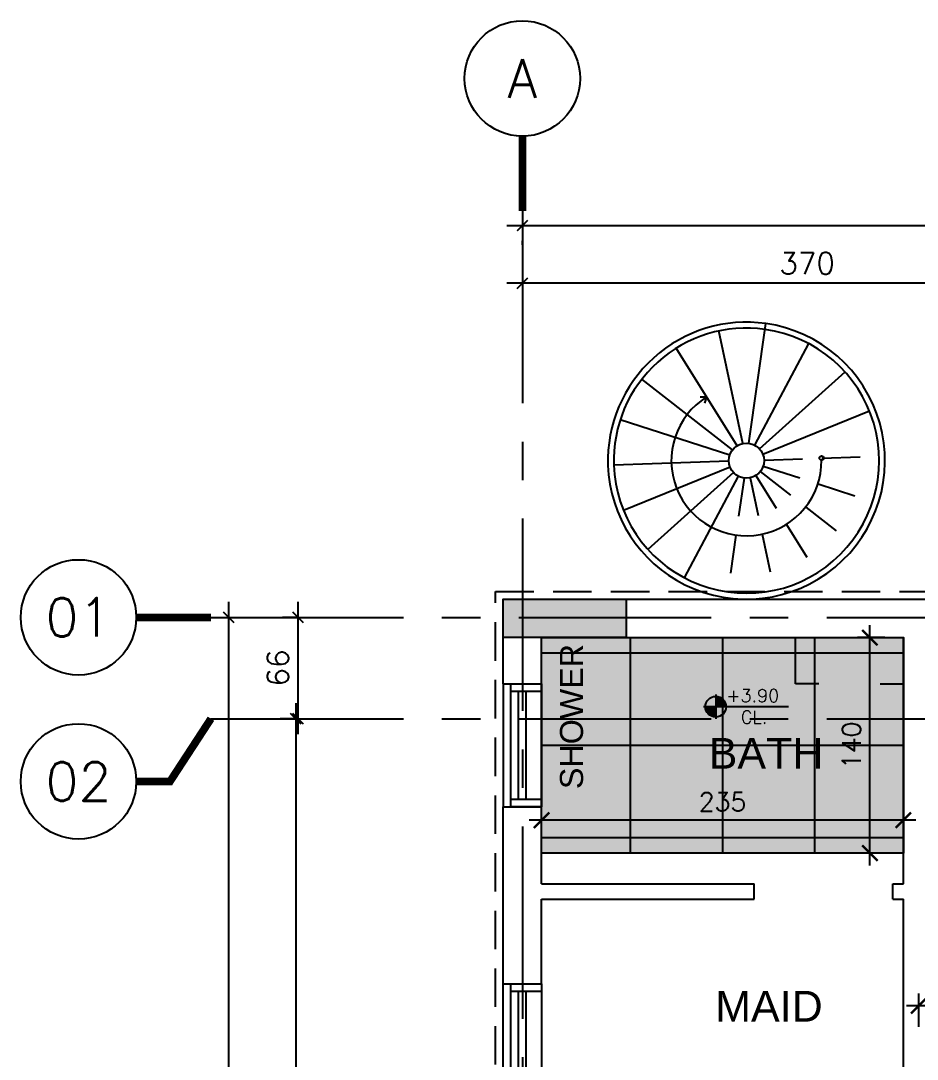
# Model space of a CAD drawing. Header units: centimetres. Extents: x -2093 to 2270, y -944 to 3084.
# Drawn here: x -2093 to -1511, y 2409 to 3084 of the extents above; entities that cross this region are included whole.
import ezdxf
from ezdxf.enums import TextEntityAlignment as Align

# ---------------------------------------------------------------- set-up
doc = ezdxf.new("R2010")
doc.units = ezdxf.units.CM
doc.header["$LTSCALE"] = 100
doc.header["$MEASUREMENT"] = 0
for name, pattern in [('A0-01 FLOOR PLANS$0$HIDDEN', [0.375, 0.25, -0.125]), ('GRID$0$GRID$0$XREF GRID$0$GRIDS$0$CENTER', [2, 1.25, -0.25, 0.25, -0.25]), ('GRID$0$GRIDS$0$CENTER', [2, 1.25, -0.25, 0.25, -0.25])]:
    doc.linetypes.add(name, pattern=pattern)
for name, color, linetype in [('A0-01 FLOOR PLANS$0$COUNTERS', 85, 'Continuous'), ('A0-01 FLOOR PLANS$0$HIDDEN -03', 8, 'A0-01 FLOOR PLANS$0$HIDDEN'), ('A0-01 FLOOR PLANS$0$STAIR', 4, 'Continuous'), ('A0-01 FLOOR PLANS$0$TEXT', 3, 'Continuous'), ('A0-01 FLOOR PLANS$0$WALL-01', 7, 'Continuous'), ('A0-01 FLOOR PLANS$0$WALL-03', 2, 'Continuous'), ('A0-01 FLOOR PLANS$0$WINDOW', 1, 'Continuous'), ('DIM IN', 1, 'Continuous'), ('FURNITURE', 111, 'Continuous'), ('GRID$0$DIM IN', 1, 'Continuous'), ('GRID$0$GRID', 11, 'GRID$0$GRIDS$0$CENTER'), ('GRID$0$XREF GRID', 11, 'GRID$0$GRID$0$XREF GRID$0$GRIDS$0$CENTER'), ('HATCH', 8, 'Continuous'), ('ID_Ceiling_01', 161, 'Continuous'), ('XREF GF COL$0$COLUMN', 6, 'Continuous'), ('XREF GF COL$0$COLUMN HATCH', 201, 'Continuous')]:
    doc.layers.add(name, color=color, linetype=linetype)
doc.layers.add('LVL', color=1, linetype='Continuous', true_color=0xff0000)
doc.styles.add('02-Ground$0$ATTRIBUTE', font='ROMANS.shx')
doc.styles.add('22', font='romans.shx')
doc.styles.add('A0-01 FLOOR PLANS$0$ART-PS-1', font='arial.ttf', dxfattribs={"height": 20})
doc.styles.add('GRID$0$GRID$0$XREF GRID$0$GRIDS$0$18', font='romans.shx', dxfattribs={"width": 0.85, "height": 15})
doc.styles.add('GRID$0$GRIDS$0$18', font='romans.shx', dxfattribs={"width": 0.85, "height": 15})
doc.styles.add('GRID$0$ROMANS', font='romans')
doc.styles.add('GRIDS$0$20', font='romans.shx')
doc.dimstyles.new('100', dxfattribs={"dimtxt": 12, "dimasz": 10, "dimexe": 8, "dimexo": 12, "dimgap": 6, "dimtad": 1, "dimdec": 0, "dimzin": 0, "dimdsep": 46, "dimtxsty": '22', "dimblk": 'ARCHTICK', "dimcen": 30, "dimdle": 8, "dimclrd": 1, "dimclre": 1, "dimclrt": 2, "dimadec": 0, "dimazin": 0, "dimtfac": 1, "dimtdec": 0, "dimtmove": 2, "dimatfit": 3, "dimldrblk": 'OBLIQUE', "dimfxl": 100, "dimtolj": 1, "dimtzin": 0, "dimarcsym": 0})
doc.dimstyles.new('GRID$0$AS-17-100', dxfattribs={"dimtxt": 14, "dimasz": 7, "dimexe": 10, "dimexo": 25, "dimgap": 6, "dimtad": 1, "dimtoh": 1, "dimdec": 0, "dimdsep": 46, "dimtxsty": 'GRID$0$ROMANS', "dimblk1": 'GRID$0$_ARCHTICK', "dimblk2": 'GRID$0$_ARCHTICK', "dimsah": 1, "dimcen": 25, "dimdle": 10, "dimclrd": 1, "dimclre": 1, "dimclrt": 2, "dimadec": 0, "dimazin": 0, "dimtfac": 1, "dimtdec": 0, "dimtofl": 0, "dimtmove": 2, "dimatfit": 3, "dimldrblk": 'GRID$0$_ARCHTICK', "dimfxl": 1, "dimtolj": 1, "dimtzin": 0, "dimarcsym": 0})

# ---------------------------------------------------------------- blocks, each defined once
blk = doc.blocks.new('A0-01 FLOOR PLANS$0$W06')
at = {"layer": 'A0-01 FLOOR PLANS$0$WINDOW'}
for p, q in [((-2005.000000000026, 2490.000000000005), (-2005.000000000025, 2400.000000000005)), ((-1995.000000000025, 2400.000000000005), (-1995.000000000025, 2490.000000000005)), ((-1990.000000000025, 2400.000000000005), (-1990.000000000025, 2490.000000000005)), ((-1985.000000000025, 2400.000000000005), (-1985.000000000025, 2490.000000000005))]:
    blk.add_line(p, q, dxfattribs=at)
for points in [[(-1985.000000000026, 2495.000000000005), (-2005.000000000026, 2495.000000000005), (-2005.000000000026, 2490.000000000005), (-1985.000000000026, 2490.000000000005)], [(-1985.000000000025, 2400.000000000005), (-2005.000000000025, 2400.000000000005), (-2005.000000000025, 2395.000000000005), (-1985.000000000025, 2395.000000000005)]]:
    blk.add_lwpolyline(points, close=True, dxfattribs=at)
blk = doc.blocks.new('XREF GF COL')
at = {"layer": 'XREF GF COL$0$COLUMN HATCH'}
blk.add_hatch(color=256, dxfattribs=at).paths.add_polyline_path([(-12089.69592813422, 2708.000000000005), (-12089.69592813422, 2683.000000000005), (-12009.69592813422, 2683.000000000005), (-12009.69592813422, 2708.000000000005)])
at = {"layer": 'XREF GF COL$0$COLUMN'}
blk.add_lwpolyline([(-12089.69592813422, 2683.000000000005), (-12089.69592813422, 2708.000000000005), (-12009.69592813422, 2708.000000000005), (-12009.69592813422, 2683.000000000005)], close=True, dxfattribs=at)
blk = doc.blocks.new('GRID$0$_ARCHTICK')
at = {"color": 0, "linetype": 'ByBlock', "const_width": 0.15}
blk.add_lwpolyline([(-0.5, -0.5), (0.5, 0.5)], dxfattribs=at)
blk = doc.blocks.new('*D2021')
at = {"layer": 'GRID$0$DIM IN', "color": 1, "lineweight": -2, "transparency": 16777216}
for p, q in [((-1767.500000000025, 2935.33083934938), (-1767.500000000025, 2903.257602937484)), ((-1397.500000000025, 2925.813119273668), (-1397.500000000025, 2903.257602937484)), ((-1387.500000000025, 2913.257602937484), (-1777.500000000025, 2913.257602937484))]:
    blk.add_line(p, q, dxfattribs=at)
at = {"layer": 'GRID$0$DIM IN', "color": 1, "lineweight": -2, "transparency": 16777216, "xscale": 7, "yscale": 7, "zscale": 7, "rotation": 180}
blk.add_blockref('GRID$0$_ARCHTICK', (-1767.500000000025, 2913.257602937484), dxfattribs=at)
at = {"layer": 'GRID$0$DIM IN', "color": 1, "lineweight": -2, "transparency": 16777216, "xscale": 7, "yscale": 7, "zscale": 7}
blk.add_blockref('GRID$0$_ARCHTICK', (-1397.500000000025, 2913.257602937484), dxfattribs=at)
at = {"layer": 'GRID$0$DIM IN', "color": 2, "transparency": 16777216, "insert": (-1582.500000000025, 2926.257602937484), "char_height": 14, "attachment_point": 5, "style": 'GRID$0$ROMANS'}
blk.add_mtext('\\A1;370', dxfattribs=at)
blk = doc.blocks.new('*D2012')
at = {"layer": 'GRID$0$DIM IN', "color": 1, "lineweight": -2, "transparency": 16777216}
for p, q in [((-1777.500000000025, 2950.813119273668), (-407.4999999999764, 2950.813119273668)), ((-1767.500000000025, 2938.34350248047), (-1767.500000000025, 2940.813119273668)), ((-417.4999999999764, 2938.34350248047), (-417.4999999999764, 2940.813119273668))]:
    blk.add_line(p, q, dxfattribs=at)
at = {"layer": 'GRID$0$DIM IN', "color": 1, "lineweight": -2, "transparency": 16777216, "xscale": 7, "yscale": 7, "zscale": 7, "rotation": 180}
blk.add_blockref('GRID$0$_ARCHTICK', (-1767.500000000025, 2950.813119273668), dxfattribs=at)
at = {"layer": 'GRID$0$DIM IN', "color": 1, "lineweight": -2, "transparency": 16777216, "xscale": 7, "yscale": 7, "zscale": 7}
blk.add_blockref('GRID$0$_ARCHTICK', (-417.4999999999764, 2950.813119273668), dxfattribs=at)
at = {"layer": 'GRID$0$DIM IN', "color": 2, "transparency": 16777216, "insert": (-1092.500000000001, 2963.813119273668), "char_height": 14, "attachment_point": 5, "style": 'GRID$0$ROMANS'}
blk.add_mtext('\\A1;1350', dxfattribs=at)
blk = doc.blocks.new('*D2013')
at = {"layer": 'GRID$0$DIM IN', "color": 1, "lineweight": -2, "transparency": 16777216}
for p, q in [((-1913.303963626371, 2706.159775915701), (-1913.303963626371, 2620.319999999841)), ((-1912.825546783562, 2696.159775915701), (-1923.303963626371, 2696.159775915701)), ((-1912.825546783562, 2630.319999999841), (-1923.303963626371, 2630.319999999841))]:
    blk.add_line(p, q, dxfattribs=at)
at = {"layer": 'GRID$0$DIM IN', "color": 1, "lineweight": -2, "transparency": 16777216, "xscale": 7, "yscale": 7, "zscale": 7}
for p, rotation in [((-1913.303963626371, 2696.159775915701), 90), ((-1913.303963626371, 2630.319999999841), 270)]:
    blk.add_blockref('GRID$0$_ARCHTICK', p, dxfattribs=dict(at, rotation=rotation))
at = {"layer": 'GRID$0$DIM IN', "color": 2, "transparency": 16777216, "insert": (-1926.30396362637, 2663.239887957771), "char_height": 14, "attachment_point": 5, "rotation": 90, "style": 'GRID$0$ROMANS'}
blk.add_mtext('\\A1;66', dxfattribs=at)
blk = doc.blocks.new('*D2014')
at = {"layer": 'GRID$0$DIM IN', "color": 1, "lineweight": -2, "transparency": 16777216}
for p, q in [((-1914.757026334208, 2640.319999999841), (-1914.757026334208, 2130.976995210326)), ((-1912.825546783562, 2630.319999999841), (-1924.757026334208, 2630.319999999841)), ((-1909.395888290663, 2140.976995210326), (-1904.757026334208, 2140.976995210326))]:
    blk.add_line(p, q, dxfattribs=at)
at = {"layer": 'GRID$0$DIM IN', "color": 1, "lineweight": -2, "transparency": 16777216, "xscale": 7, "yscale": 7, "zscale": 7}
for p, rotation in [((-1914.757026334208, 2630.319999999841), 90), ((-1914.757026334208, 2140.976995210326), 270)]:
    blk.add_blockref('GRID$0$_ARCHTICK', p, dxfattribs=dict(at, rotation=rotation))
at = {"layer": 'GRID$0$DIM IN', "color": 2, "transparency": 16777216, "insert": (-1927.757026334207, 2385.648497605083), "char_height": 14, "attachment_point": 5, "rotation": 90, "style": 'GRID$0$ROMANS'}
blk.add_mtext('\\A1;489', dxfattribs=at)
blk = doc.blocks.new('*D2017')
at = {"layer": 'GRID$0$DIM IN', "color": 1, "lineweight": -2, "transparency": 16777216}
for p, q in [((-1958.295544654557, 805.5000000000421), (-1958.295544654558, 2706.159775922617)), ((-1967.024602752311, 2696.159775922617), (-1948.295544654558, 2696.159775922617)), ((-1967.024602752312, 815.5000000000421), (-1948.295544654557, 815.5000000000421))]:
    blk.add_line(p, q, dxfattribs=at)
at = {"layer": 'GRID$0$DIM IN', "color": 1, "lineweight": -2, "transparency": 16777216, "xscale": 7, "yscale": 7, "zscale": 7}
for p, rotation in [((-1958.295544654558, 2696.159775922617), 90), ((-1958.295544654557, 815.5000000000421), 270)]:
    blk.add_blockref('GRID$0$_ARCHTICK', p, dxfattribs=dict(at, rotation=rotation))
at = {"layer": 'GRID$0$DIM IN', "color": 2, "transparency": 16777216, "insert": (-1971.295544654557, 1755.82988796133), "char_height": 14, "attachment_point": 5, "rotation": 90, "style": 'GRID$0$ROMANS'}
blk.add_mtext('\\A1;1881', dxfattribs=at)
blk = doc.blocks.new('A0-01 FLOOR PLANS$0$ALW05')
at = {"layer": 'A0-01 FLOOR PLANS$0$WINDOW'}
for p, q in [((-1774.999999999999, 2578.000000000005), (-1774.999999999999, 2648.000000000005)), ((-1769.999999999999, 2578.000000000005), (-1769.999999999999, 2648.000000000005)), ((-1764.999999999999, 2578.000000000005), (-1764.999999999999, 2648.000000000005)), ((-1754.999999999998, 2648.000000000005), (-1754.999999999999, 2578.000000000005))]:
    blk.add_line(p, q, dxfattribs=at)
for points in [[(-1774.999999999998, 2653.000000000005), (-1754.999999999998, 2653.000000000005), (-1754.999999999998, 2648.000000000005), (-1774.999999999998, 2648.000000000005)], [(-1774.999999999999, 2578.000000000005), (-1754.999999999999, 2578.000000000005), (-1754.999999999999, 2573.000000000005), (-1774.999999999999, 2573.000000000005)]]:
    blk.add_lwpolyline(points, close=True, dxfattribs=at)
blk = doc.blocks.new('_ARCHTICK')
at = {"color": 0, "linetype": 'ByBlock', "const_width": 0.15}
blk.add_lwpolyline([(-0.5, -0.5), (0.5, 0.5)], dxfattribs=at)
blk = doc.blocks.new('*D63')
at = {"layer": 'DIM IN', "color": 1, "lineweight": -2, "transparency": 16777216}
for p, q in [((-1510, 2430.000000000005), (-1510, 2451.69070715688)), ((-1350, 2430.000000000005), (-1350, 2451.69070715688)), ((-1342, 2443.69070715688), (-1518, 2443.69070715688))]:
    blk.add_line(p, q, dxfattribs=at)
at = {"layer": 'DIM IN', "color": 1, "lineweight": -2, "transparency": 16777216, "xscale": 10, "yscale": 10, "zscale": 10, "rotation": 180}
blk.add_blockref('_ARCHTICK', (-1510, 2443.69070715688), dxfattribs=at)
at = {"layer": 'DIM IN', "color": 1, "lineweight": -2, "transparency": 16777216, "xscale": 10, "yscale": 10, "zscale": 10}
blk.add_blockref('_ARCHTICK', (-1350, 2443.69070715688), dxfattribs=at)
at = {"layer": 'DIM IN', "color": 2, "transparency": 16777216, "insert": (-1430, 2455.69070715688), "char_height": 12, "attachment_point": 5, "style": '22'}
blk.add_mtext('\\A1;160', dxfattribs=at)
blk = doc.blocks.new('_OBLIQUE')
at = {"color": 0, "linetype": 'ByBlock'}
blk.add_line((-0.5, -0.5), (0.5, 0.5), dxfattribs=at)
blk = doc.blocks.new('02-Ground$0$A$C4F2068BA')
h = blk.add_hatch(color=8)
h.dxf.hatch_style = 1
h.paths.add_polyline_path([(0.4000000372320756, 0.5999997979044565), (0.4000000372320756, 0.3999997979044565), (0.6000000372320756, 0.3999997979044565, 0.4142135623730951)])
h = blk.add_hatch(color=8)
h.dxf.hatch_style = 1
h.paths.add_polyline_path([(0.4000000372320756, 0.3999997979044565), (0.2000000372320756, 0.3999997979044565, 0.4142135623730951), (0.4000000372320756, 0.1999997979044565)])
for p, q in [((0.4000000372320756, 0.6374428982243843), (0.4000000372320756, 0.1625566975845287)), ((1.815603450622268, 0.3999997979044565), (0.1625569369121478, 0.3999997979044565))]:
    blk.add_line(p, q)
blk.add_circle((0.4000000372320756, 0.3999997979044565), 0.2)
blk = doc.blocks.new('02-Ground$0$123')
at = {"ltscale": 0.1}
blk.add_blockref('02-Ground$0$A$C4F2068BA', (-0.4000000372320756, -0.3999997979044565), dxfattribs=at)
blk = doc.blocks.new('02-Ground$0$LEVEL- PLAN')
at = {"ltscale": 0.1}
blk.add_blockref('02-Ground$0$123', (7.276000000000001e-12, -7.276000000000001e-12), dxfattribs=at)
at = {"ltscale": 0.1, "style": '02-Ground$0$ATTRIBUTE', "width": 0.8, "flags": 4}
blk.add_attdef('%%P0.00', (0.2027841417951208, 0.0926187827574268), '', height=0.25, dxfattribs=at)
blk.add_attdef('LVL', text='', height=0.25, dxfattribs=at).set_placement((0.745062413986318, -0.3271430782544868), align=Align.CENTER)
blk = doc.blocks.new('*D67')
at = {"layer": 'DIM IN', "color": 1, "lineweight": -2, "transparency": 16777216}
for p, q in [((-1541.731968655676, 2535.000000000007), (-1541.731968655677, 2691.000000000006)), ((-1532, 2683.000000000006), (-1549.731968655677, 2683.000000000006)), ((-1532, 2543.000000000007), (-1549.731968655676, 2543.000000000007))]:
    blk.add_line(p, q, dxfattribs=at)
at = {"layer": 'DIM IN', "color": 1, "lineweight": -2, "transparency": 16777216, "xscale": 10, "yscale": 10, "zscale": 10}
for p, rotation in [((-1541.731968655677, 2683.000000000006), 90), ((-1541.731968655676, 2543.000000000007), 270)]:
    blk.add_blockref('_ARCHTICK', p, dxfattribs=dict(at, rotation=rotation))
at = {"layer": 'DIM IN', "color": 2, "transparency": 16777216, "insert": (-1553.731968655675, 2613.000000000006), "char_height": 12, "attachment_point": 5, "rotation": 90, "style": '22'}
blk.add_mtext('\\A1;140', dxfattribs=at)
blk = doc.blocks.new('*D68')
at = {"layer": 'DIM IN', "color": 1, "lineweight": -2, "transparency": 16777216}
for p, q in [((-1755, 2555.000000000006), (-1755, 2572.319880736506)), ((-1520, 2555.000000000006), (-1520, 2572.319880736506)), ((-1512, 2564.319880736506), (-1763, 2564.319880736506))]:
    blk.add_line(p, q, dxfattribs=at)
at = {"layer": 'DIM IN', "color": 1, "lineweight": -2, "transparency": 16777216, "xscale": 10, "yscale": 10, "zscale": 10, "rotation": 180}
blk.add_blockref('_ARCHTICK', (-1755, 2564.319880736506), dxfattribs=at)
at = {"layer": 'DIM IN', "color": 1, "lineweight": -2, "transparency": 16777216, "xscale": 10, "yscale": 10, "zscale": 10}
blk.add_blockref('_ARCHTICK', (-1520, 2564.319880736506), dxfattribs=at)
at = {"layer": 'DIM IN', "color": 2, "transparency": 16777216, "insert": (-1637.5, 2576.319880736506), "char_height": 12, "attachment_point": 5, "style": '22'}
blk.add_mtext('\\A1;235', dxfattribs=at)
blk = doc.blocks.new('GRID')
at = {"layer": 'GRID$0$XREF GRID'}
for p, q in [((-1767.500000000025, 2960.330839349382, 0.00416170728823173), (-1767.500000000025, 522.762848804533)), ((-1969.804241438602, 2696.159775922617), (-230.2361929991457, 2696.159775922616)), ((-1969.804241438601, 2630.31999999984), (-230.2361929991446, 2630.319999999839))]:
    blk.add_line(p, q, dxfattribs=at)
at = {"layer": 'GRID$0$XREF GRID', "color": 3, "linetype": 'Continuous', "const_width": 5, "elevation": 0.00416170728823173}
blk.add_lwpolyline([(-1767.500000000025, 3008.883275450211), (-1767.500000000025, 2960.33083934938)], dxfattribs=at)
at = {"layer": 'GRID$0$XREF GRID', "color": 3, "linetype": 'Continuous', "const_width": 5}
for points in [[(-1969.804241438602, 2696.159775922617), (-2018.356677539376, 2696.159775922598)], [(-1969.804241438601, 2630.31999999984), (-1996.398376744154, 2589.533621451945), (-2018.356677539375, 2589.533621451927)]]:
    blk.add_lwpolyline(points, dxfattribs=at)
at = {"layer": 'GRID$0$XREF GRID', "color": 3, "linetype": 'Continuous'}
for centre in [(-1767.500000000025, 3046.383275450211, 0.00416170728823173), (-2055.856677539376, 2696.159775922598), (-2055.856677539375, 2589.533621451927)]:
    blk.add_circle(centre, 37.5, dxfattribs=at)
at = {"layer": 'GRID$0$GRID', "color": 4, "linetype": 'Continuous', "style": 'GRID$0$GRIDS$0$18'}
blk.add_text('A', height=25, dxfattribs=at).set_placement((-1767.500000000025, 3046.383275450211, 0.00416170728823173), align=Align.MIDDLE)
at = {"layer": 'GRID$0$XREF GRID', "color": 4, "linetype": 'Continuous', "style": 'GRID$0$GRID$0$XREF GRID$0$GRIDS$0$18'}
for s, p in [('01', (-2055.856677539376, 2696.159775922598)), ('02', (-2055.856677539375, 2589.533621451927))]:
    blk.add_text(s, height=25, dxfattribs=at).set_placement(p, align=Align.MIDDLE)
at = {"layer": 'GRID$0$DIM IN'}
for base, p1, p2, picture, middle in [((-417.4999999999764, 2950.813119273668), (-1767.500000000025, 2963.34350248047, 0.00416170728823173), (-417.4999999999764, 2963.34350248047, 0.004161707288231724), '*D2012', (-1092.500000000001, 2963.813119273668)), ((-1767.500000000025, 2913.257602937484), (-1397.500000000025, 2950.813119273668), (-1767.500000000025, 2960.33083934938, 0.00416170728823173), '*D2021', (-1582.500000000025, 2926.257602937484))]:
    dim = blk.add_linear_dim(base=base, p1=p1, p2=p2, dimstyle='GRID$0$AS-17-100', dxfattribs=at)
    dim.commit()
    dim.dimension.update_dxf_attribs({"geometry": picture, "text_midpoint": middle})
for base, p1, p2, picture, middle in [((-1958.295544654558, 2696.159775922617), (-1992.024602752311, 815.5000000000416), (-1992.02460275231, 2696.159775922617), '*D2017', (-1971.295544654557, 1755.82988796133)), ((-1913.303963626371, 2630.319999999841), (-1887.825546783561, 2696.1597759157, 0.003915697601329378), (-1887.825546783561, 2630.31999999984), '*D2013', (-1926.30396362637, 2663.239887957771)), ((-1914.757026334208, 2140.976995210326), (-1887.825546783561, 2630.31999999984), (-1934.395888290662, 2140.976995210325), '*D2014', (-1927.757026334207, 2385.648497605083))]:
    dim = blk.add_linear_dim(base=base, p1=p1, p2=p2, angle=90, dimstyle='GRID$0$AS-17-100', dxfattribs=at)
    dim.commit()
    dim.dimension.update_dxf_attribs({"geometry": picture, "text_midpoint": middle})
blk = doc.blocks.new('A0-01 FLOOR PLANS')
at = {"layer": 'A0-01 FLOOR PLANS$0$COUNTERS'}
for p, q in [((-1590.000000000121, 2653.000000000005), (-1590.000000000121, 2683.000000000005)), ((-1575.00000000006, 2653.000000000005), (-1590.000000000121, 2653.000000000005)), ((-1535.00000000006, 2653.000000000005), (-1520, 2653.000000000005))]:
    blk.add_line(p, q, dxfattribs=at)
at = {"layer": 'A0-01 FLOOR PLANS$0$HIDDEN -03'}
for p, q in [((-1785, 2713.000000000005), (-1320, 2713.000000000005)), ((-1784.999999999996, 793.0000000000055), (-1785, 2713.000000000005))]:
    blk.add_line(p, q, dxfattribs=at)
at = {"layer": 'A0-01 FLOOR PLANS$0$STAIR'}
for p, q in [((-1624.316154300412, 2809.182198780552), (-1639.861024359632, 2882.305380581647)), ((-1620.348256513859, 2809.320867798398), (-1609.415810628429, 2887.124463430374)), ((-1627.997330973105, 2807.694791558089), (-1667.614331778874, 2871.091447219334)), ((-1616.572224646449, 2808.094073081546), (-1581.477610731726, 2874.101730031705)), ((-1613.443503869685, 2805.649784178397), (-1557.889405854, 2855.673627448759)), ((-1630.947782296838, 2805.038049393839), (-1689.858518867312, 2851.061606607494)), ((-1611.339464084237, 2802.282818404548), (-1542.026526079451, 2830.289234223412)), ((-1632.811640297934, 2801.532414602154), (-1703.910608372841, 2824.631753132886)), ((-1633.364096193857, 2797.600718476549), (-1708.075710914353, 2794.989717187627)), ((-1632.538515650179, 2793.717181595441), (-1701.851453654965, 2765.710765776585)), ((-1632.538515650179, 2793.717181595441), (-1701.851453654965, 2765.710765776585)), ((-1630.434475864738, 2790.3502158216), (-1685.988573880424, 2740.326372551237)), ((-1630.434475864738, 2790.3502158216), (-1685.988573880424, 2740.326372551237)), ((-1627.305755087968, 2787.905926918458), (-1662.400369002698, 2721.898269968291)), ((-1627.305755087968, 2787.905926918458), (-1662.400369002698, 2721.898269968291))]:
    blk.add_line(p, q, dxfattribs=at)
at = {"layer": 'A0-01 FLOOR PLANS$0$STAIR', "linetype": 'A0-01 FLOOR PLANS$0$HIDDEN'}
for p, q in [((-1610.513883540559, 2798.399281523447), (-1535.80226882006, 2801.010282812369)), ((-1611.066339436482, 2794.467585397851), (-1539.967371361576, 2771.368246867118)), ((-1615.880648761311, 2788.305208441901), (-1576.263647955549, 2724.908552780662)), ((-1612.930197437586, 2790.961950606157), (-1554.019460867112, 2744.938393392503)), ((-1623.529723220555, 2786.679132201591), (-1633.93192465487, 2712.649159169085)), ((-1619.561825434006, 2786.817801219446), (-1604.016955374786, 2713.694619418347))]:
    blk.add_line(p, q, dxfattribs=at)
at = {"layer": 'A0-01 FLOOR PLANS$0$STAIR'}
blk.add_lwpolyline([(-1652.090206806253, 2839.3881341801), (-1647.845925861306, 2839.45728013354), (-1649.099032121924, 2835.401614146044)], dxfattribs=at)
for centre, radius in [((-1621.938989867208, 2797.999999999998), 11.43208118892884), ((-1573.158076180315, 2799.704782167908), 1.412828700301695)]:
    blk.add_circle(centre, radius, dxfattribs=at)
for centre, radius, start, end in [((-1621.938989867208, 2797.999999999998), 89.99999999999272, 82.00154280208046, 182.0015428019894), ((-1621.938989867208, 2797.999999999998), 86.18930627034912, 82.00154280208046, 182.0015428019894), ((-1621.938989867208, 2797.999999999998), 89.99999999999316, 243.6295528047455, 82.00154280208046), ((-1621.938989867209, 2797.999999999998), 86.18930627035004, 245.3293328186836, 82.00154280208046), ((-1621.938989867212, 2797.999999999992), 48.81069372963779, 122.0015428019235, 0.343054842902335), ((-1621.938989867208, 2797.999999999998), 89.99999999999272, 182.0015428019894, 243.6295528047455), ((-1621.938989867208, 2797.999999999998), 86.18930627034977, 182.0015428019894, 245.3293328186836)]:
    blk.add_arc(centre, radius, start, end, dxfattribs=at)
at = {"layer": 'A0-01 FLOOR PLANS$0$WALL-01'}
for p, q in [((-1780, 2708.000000000005), (-1460, 2708.000000000005)), ((-1780, 2653.000000000005), (-1780, 2708.000000000005)), ((-1755, 2683.000000000005), (-1520, 2683.000000000005)), ((-1755, 2653.000000000005), (-1755, 2683.000000000005)), ((-1520, 2523.000000000005), (-1520, 2683.000000000005)), ((-1780, 2653.000000000005), (-1755, 2653.000000000005)), ((-1780, 2573.000000000005), (-1755, 2573.000000000005)), ((-1780, 2458.000000000005), (-1780, 2573.000000000005)), ((-1755, 2523.000000000005), (-1755, 2573.000000000005)), ((-1755, 2523.000000000005), (-1616.930208017069, 2523.000000000002)), ((-1616.930208017069, 2513.000000000002), (-1616.930208017069, 2523.000000000002)), ((-1526.952155928084, 2513.000000000005), (-1526.952155928084, 2523.000000000005)), ((-1526.952155928084, 2523.000000000005), (-1520, 2523.000000000005)), ((-1755, 2513.000000000005), (-1616.930208017069, 2513.000000000002)), ((-1755, 2458.000000000005), (-1755, 2513.000000000005)), ((-1526.952155928084, 2513.000000000005), (-1520, 2513.000000000051)), ((-1520, 2278.000000000005), (-1520, 2513.000000000051)), ((-1780, 2458.000000000005), (-1755, 2458.000000000005))]:
    blk.add_line(p, q, dxfattribs=at)
at = {"layer": 'A0-01 FLOOR PLANS$0$WALL-03'}
for p, q in [((-1780, 2653.000000000005), (-1780, 2573.000000000005)), ((-1780, 2358.000000000005), (-1780, 2458.000000000005))]:
    blk.add_line(p, q, dxfattribs=at)
at = {"layer": 'A0-01 FLOOR PLANS$0$WALL-01'}
blk.add_blockref('GRID', (0, 0), dxfattribs=at)
at = {"layer": 'A0-01 FLOOR PLANS$0$WINDOW'}
for name, p in [('XREF GF COL', (10309.69592813422, 0)), ('A0-01 FLOOR PLANS$0$ALW05', (0, 0))]:
    blk.add_blockref(name, p, dxfattribs=at)
at = {"layer": 'A0-01 FLOOR PLANS$0$WINDOW', "xscale": -1}
blk.add_blockref('A0-01 FLOOR PLANS$0$W06', (-3760.000000000025, -37), dxfattribs=at)
at = {"layer": 'A0-01 FLOOR PLANS$0$TEXT', "style": 'A0-01 FLOOR PLANS$0$ART-PS-1'}
blk.add_text('SHOWER', height=15, rotation=90, dxfattribs=at).set_placement((-1728.093479609553, 2584.574462829807))
for s, p in [('BATH', (-1646.455149324524, 2597.794139184228)), ('MAID', (-1642.245756728757, 2433.448013454442))]:
    blk.add_text(s, height=20, dxfattribs=at).set_placement(p)

msp = doc.modelspace()

# ---------------------------------------------------------------- hatches: boundary and pattern name
at = {"layer": 'HATCH'}
h = msp.add_hatch(color=8, dxfattribs=at)
h.dxf.hatch_style = 1
h.paths.add_polyline_path([(-1520, 2683.000000000005), (-1755, 2683.000000000005), (-1755, 2543.000000000006), (-1520, 2543.000000000006)])

# ---------------------------------------------------------------- linework, layer by layer
at = {"layer": 'ID_Ceiling_01'}
for p, q in [((-1697.5, 2683.000000000005), (-1697.5, 2543.000000000006)), ((-1637.5, 2683.000000000005), (-1637.5, 2543.000000000006)), ((-1577.5, 2543.000000000006), (-1577.5, 2683.000000000005)), ((-1520, 2673.000000000005), (-1755, 2673.000000000005)), ((-1755, 2613.000000000005), (-1520, 2613.000000000005)), ((-1755, 2553.000000000005), (-1520, 2553.000000000005))]:
    msp.add_line(p, q, dxfattribs=at)
msp.add_lwpolyline([(-1520, 2543.000000000006), (-1755, 2543.000000000006), (-1755, 2683.000000000005), (-1520, 2683.000000000005)], close=True, dxfattribs=at)

# ---------------------------------------------------------------- block references
at = {"layer": 'FURNITURE'}
msp.add_blockref('A0-01 FLOOR PLANS', (0, 0), dxfattribs=at)
at = {"layer": 'LVL'}
ref = msp.add_blockref('02-Ground$0$LEVEL- PLAN', (-1641.893036023432, 2638.076480430293), dxfattribs=dict(at, xscale=33.46645937920196, yscale=33.46645937920196, zscale=33.46645937920196, rotation=359.9470003599918))
ref.add_attrib('%%P0.00', '+3.90', (-1635.103704472964, 2641.169824253979), dxfattribs={"layer": '0', "ltscale": 0.1, "height": 8.366614844800495, "rotation": 359.9470003600083, "style": 'GRIDS$0$20'})
ref.add_attrib('LVL', 'CL.', dxfattribs={"layer": '0', "ltscale": 0.1, "height": 8.366614844800495, "rotation": 359.9470003600083, "style": 'GRIDS$0$20'}).set_placement((-1616.968573071508, 2627.105099635009), align=Align.CENTER)

# ---------------------------------------------------------------- dimensions: what is measured, and where the dimension line sits
at = {"layer": 'DIM IN'}
dim = msp.add_linear_dim(base=(-1541.731968655677, 2683.000000000006), p1=(-1520, 2543.000000000006), p2=(-1520, 2683.000000000005), angle=90, dimstyle='100', override={"dimfxl": 0.075}, dxfattribs=at)
dim.commit()
dim.dimension.update_dxf_attribs({"geometry": '*D67', "text_midpoint": (-1553.731968655675, 2613.000000000006)})
for base, p1, p2, picture, middle in [((-1755, 2564.319880736506), (-1520, 2543.000000000006), (-1755, 2543.000000000006), '*D68', (-1637.5, 2576.319880736506)), ((-1510, 2443.69070715688), (-1350, 2418.000000000005), (-1510, 2418.000000000005), '*D63', (-1430, 2455.69070715688))]:
    dim = msp.add_linear_dim(base=base, p1=p1, p2=p2, dimstyle='100', override={"dimfxl": 0.075}, dxfattribs=at)
    dim.commit()
    dim.dimension.update_dxf_attribs({"geometry": picture, "text_midpoint": middle})

doc.saveas('drawing.dxf')
